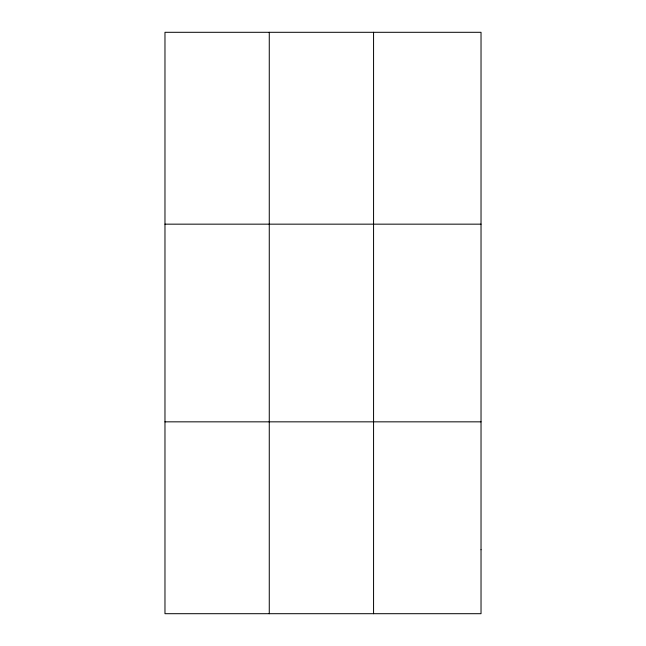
<?xml version="1.0" encoding="UTF-8"?>
<svg xmlns="http://www.w3.org/2000/svg" width="646" height="646" viewBox="0 0 646 646"><rect width="100%" height="100%" fill="white"/><g stroke="black" fill="none" stroke-linecap="round" stroke-linejoin="round"><path stroke-width="0.97" d="M269.269 613.7L269.269 32.3M373.566 613.7L373.566 32.3M164.972 224.162L481.028 224.162M164.972 421.838L481.028 421.838M481.028 549.746L481.028 613.7L164.972 613.7L164.972 32.3L481.028 32.3L481.028 549.746"/></g></svg>
